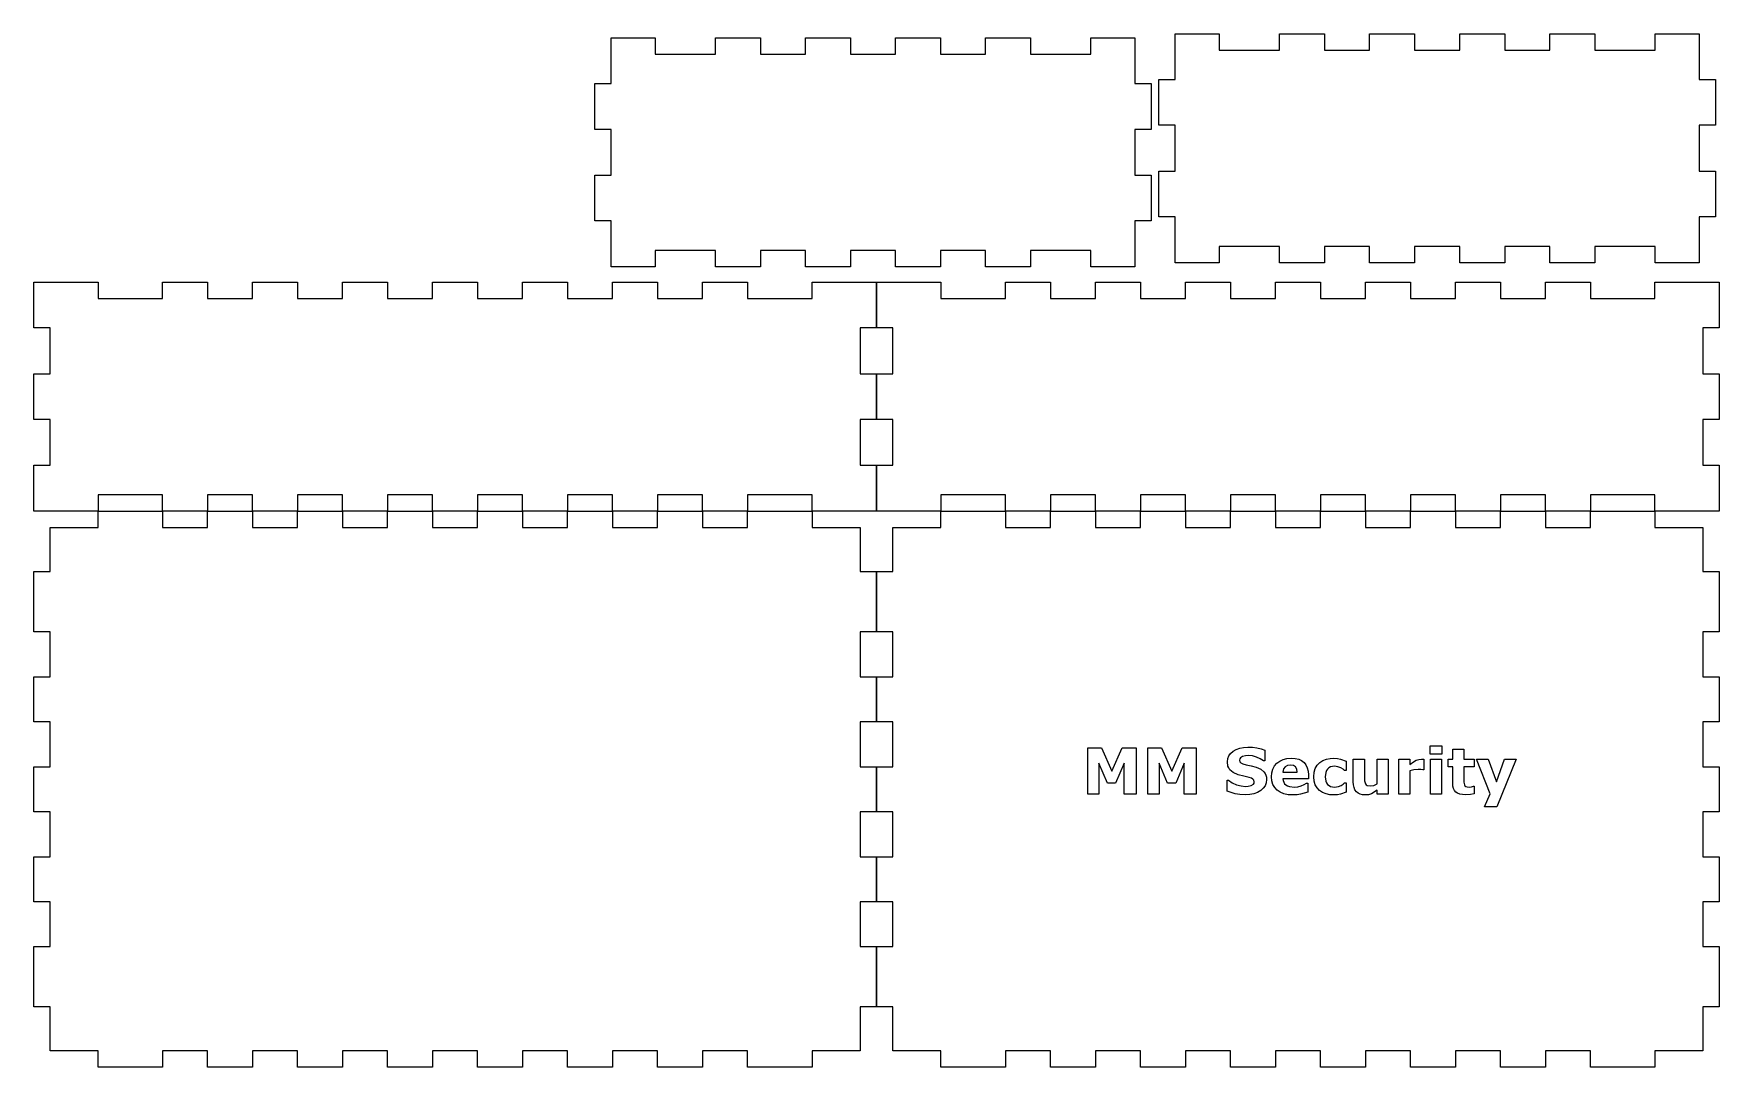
# Model space of a CAD drawing. Extents: x 6 to 418, y 6 to 259.
import ezdxf

# ---------------------------------------------------------------- set-up
doc = ezdxf.new("R2010")
doc.units = 0
doc.layers.get('0').update_dxf_attribs({"linetype": 'CONTINUOUS'})

msp = doc.modelspace()

# ---------------------------------------------------------------- linework, layer by layer
at = {"color": 1}
for points in [[(195.015239, 258.096598), (206.015249, 258.096598), (206.015249, 254.096595), (217.01526, 254.096595), (217.01526, 258.096598), (228.015267, 258.096598), (228.015267, 254.096595), (239.015276, 254.096595), (239.015276, 258.096598), (250.015288, 258.096598), (250.015288, 254.096595), (264.765299, 254.096595), (264.765299, 258.096598), (275.515307, 258.096598), (275.515307, 246.896589), (279.51531, 246.896589), (279.51531, 235.696581), (275.515307, 235.696581), (275.515307, 224.496569), (279.51531, 224.496569), (279.51531, 213.296561), (275.515307, 213.296561), (275.515307, 202.096552), (264.765299, 202.096552), (264.765299, 206.096555), (250.015288, 206.096555), (250.015288, 202.096552), (239.015276, 202.096552), (239.015276, 206.096555), (228.015267, 206.096555), (228.015267, 202.096552), (217.01526, 202.096552), (217.01526, 206.096555), (206.015249, 206.096555), (206.015249, 202.096552), (195.015239, 202.096552), (195.015239, 206.096555), (184.01523, 206.096555), (184.01523, 202.096552), (173.015221, 202.096552), (173.015221, 206.096555), (158.26521, 206.096555), (158.26521, 202.096552), (147.515202, 202.096552), (147.515202, 213.296561), (143.515199, 213.296561), (143.515199, 224.496569), (147.515202, 224.496569), (147.515202, 235.696581), (143.515199, 235.696581), (143.515199, 246.896589), (147.515202, 246.896589), (147.515202, 258.096598), (158.26521, 258.096598), (158.26521, 254.096595), (173.015221, 254.096595), (173.015221, 258.096598), (184.01523, 258.096598), (184.01523, 254.096595), (195.015239, 254.096595), (195.015239, 258.096598)], [(332.892397, 255.085775), (332.892397, 259.085778), (343.892406, 259.085778), (343.892406, 255.085775), (354.892418, 255.085775), (354.892418, 259.085778), (365.892424, 259.085778), (365.892424, 255.085775), (376.892433, 255.085775), (376.892433, 259.085778), (387.892445, 259.085778), (387.892445, 255.085775), (402.642457, 255.085775), (402.642457, 259.085778), (413.392465, 259.085778), (413.392465, 247.88577), (417.392468, 247.88577), (417.392468, 236.685761), (413.392465, 236.685761), (413.392465, 225.48575), (417.392468, 225.48575), (417.392468, 214.285741), (413.392465, 214.285741), (413.392465, 203.085732), (402.642457, 203.085732), (402.642457, 207.085736), (387.892445, 207.085736), (387.892445, 203.085732), (376.892433, 203.085732), (376.892433, 207.085736), (365.892424, 207.085736), (365.892424, 203.085732), (354.892418, 203.085732), (354.892418, 207.085736), (343.892406, 207.085736), (343.892406, 203.085732), (332.892397, 203.085732), (332.892397, 207.085736), (321.892388, 207.085736), (321.892388, 203.085732), (310.892379, 203.085732), (310.892379, 207.085736), (296.142368, 207.085736), (296.142368, 203.085732), (285.39236, 203.085732), (285.39236, 214.285741), (281.392356, 214.285741), (281.392356, 225.48575), (285.39236, 225.48575), (285.39236, 236.685761), (281.392356, 236.685761), (281.392356, 247.88577), (285.39236, 247.88577), (285.39236, 259.085778), (296.142368, 259.085778), (296.142368, 255.085775), (310.892379, 255.085775), (310.892379, 259.085778), (321.892388, 259.085778), (321.892388, 255.085775), (332.892397, 255.085775)], [(48.850042, 194.349826), (59.850051, 194.349826), (59.850051, 198.349829), (70.85006, 198.349829), (70.85006, 194.349826), (81.850066, 194.349826), (81.850066, 198.349829), (92.850075, 198.349829), (92.850075, 194.349826), (103.850087, 194.349826), (103.850087, 198.349829), (114.850096, 198.349829), (114.850096, 194.349826), (125.850102, 194.349826), (125.850102, 198.349829), (136.850112, 198.349829), (136.850112, 194.349826), (147.850121, 194.349826), (147.850121, 198.349829), (158.850132, 198.349829), (158.850132, 194.349826), (169.850141, 194.349826), (169.850141, 198.349829), (180.850148, 198.349829), (180.850148, 194.349826), (196.600162, 194.349826), (196.600162, 198.349829), (212.350174, 198.349829), (212.350174, 187.14982), (208.350171, 187.14982), (208.350171, 175.949812), (212.350174, 175.949812), (212.350174, 164.7498), (208.350171, 164.7498), (208.350171, 153.549792), (212.350174, 153.549792), (212.350174, 142.349783), (196.600162, 142.349783), (196.600162, 146.349786), (180.850148, 146.349786), (180.850148, 142.349783), (169.850141, 142.349783), (169.850141, 146.349786), (158.850132, 146.349786), (158.850132, 142.349783), (147.850121, 142.349783), (147.850121, 146.349786), (136.850112, 146.349786), (136.850112, 142.349783), (125.850102, 142.349783), (125.850102, 146.349786), (114.850096, 146.349786), (114.850096, 142.349783), (103.850087, 142.349783), (103.850087, 146.349786), (92.850075, 146.349786), (92.850075, 142.349783), (81.850066, 142.349783), (81.850066, 146.349786), (70.85006, 146.349786), (70.85006, 142.349783), (59.850051, 142.349783), (59.850051, 146.349786), (48.850042, 146.349786), (48.850042, 142.349783), (37.850033, 142.349783), (37.850033, 146.349786), (22.100018, 146.349786), (22.100018, 142.349783), (6.350006, 142.349783), (6.350006, 153.549792), (10.350009, 153.549792), (10.350009, 164.7498), (6.350006, 164.7498), (6.350006, 175.949812), (10.350009, 175.949812), (10.350009, 187.14982), (6.350006, 187.14982), (6.350006, 198.349829), (22.100018, 198.349829), (22.100018, 194.349826), (37.850033, 194.349826), (37.850033, 198.349829), (48.850042, 198.349829), (48.850042, 194.349826)], [(254.850211, 194.349826), (265.85022, 194.349826), (265.85022, 198.349829), (276.850229, 198.349829), (276.850229, 194.349826), (287.850236, 194.349826), (287.850236, 198.349829), (298.850245, 198.349829), (298.850245, 194.349826), (309.850257, 194.349826), (309.850257, 198.349829), (320.850266, 198.349829), (320.850266, 194.349826), (331.850272, 194.349826), (331.850272, 198.349829), (342.850281, 198.349829), (342.850281, 194.349826), (353.85029, 194.349826), (353.85029, 198.349829), (364.850302, 198.349829), (364.850302, 194.349826), (375.850311, 194.349826), (375.850311, 198.349829), (386.850317, 198.349829), (386.850317, 194.349826), (402.600332, 194.349826), (402.600332, 198.349829), (418.350344, 198.349829), (418.350344, 187.14982), (414.350341, 187.14982), (414.350341, 175.949812), (418.350344, 175.949812), (418.350344, 164.7498), (414.350341, 164.7498), (414.350341, 153.549792), (418.350344, 153.549792), (418.350344, 142.349783), (402.600332, 142.349783), (402.600332, 146.349786), (386.850317, 146.349786), (386.850317, 142.349783), (375.850311, 142.349783), (375.850311, 146.349786), (364.850302, 146.349786), (364.850302, 142.349783), (353.85029, 142.349783), (353.85029, 146.349786), (342.850281, 146.349786), (342.850281, 142.349783), (331.850272, 142.349783), (331.850272, 146.349786), (320.850266, 146.349786), (320.850266, 142.349783), (309.850257, 142.349783), (309.850257, 146.349786), (298.850245, 146.349786), (298.850245, 142.349783), (287.850236, 142.349783), (287.850236, 146.349786), (276.850229, 146.349786), (276.850229, 142.349783), (265.85022, 142.349783), (265.85022, 146.349786), (254.850211, 146.349786), (254.850211, 142.349783), (243.850202, 142.349783), (243.850202, 146.349786), (228.100188, 146.349786), (228.100188, 142.349783), (212.350175, 142.349783), (212.350175, 153.549792), (216.350178, 153.549792), (216.350178, 164.7498), (212.350175, 164.7498), (212.350175, 175.949812), (216.350178, 175.949812), (216.350178, 187.14982), (212.350175, 187.14982), (212.350175, 198.349829), (228.100188, 198.349829), (228.100188, 194.349826), (243.850202, 194.349826), (243.850202, 198.349829), (254.850211, 198.349829), (254.850211, 194.349826)], [(48.850042, 142.349783), (59.850051, 142.349783), (59.850051, 138.34978), (70.85006, 138.34978), (70.85006, 142.349783), (81.850066, 142.349783), (81.850066, 138.34978), (92.850075, 138.34978), (92.850075, 142.349783), (103.850087, 142.349783), (103.850087, 138.34978), (114.850096, 138.34978), (114.850096, 142.349783), (125.850102, 142.349783), (125.850102, 138.34978), (136.850112, 138.34978), (136.850112, 142.349783), (147.850121, 142.349783), (147.850121, 138.34978), (158.850132, 138.34978), (158.850132, 142.349783), (169.850141, 142.349783), (169.850141, 138.34978), (180.850148, 138.34978), (180.850148, 142.349783), (196.600162, 142.349783), (196.600162, 138.34978), (208.350171, 138.34978), (208.350171, 127.599771), (212.350174, 127.599771), (212.350174, 112.84976), (208.350171, 112.84976), (208.350171, 101.849751), (212.350174, 101.849751), (212.350174, 90.849742), (208.350171, 90.849742), (208.350171, 79.849733), (212.350174, 79.849733), (212.350174, 68.849721), (208.350171, 68.849721), (208.350171, 57.849715), (212.350174, 57.849715), (212.350174, 46.849706), (208.350171, 46.849706), (208.350171, 35.849694), (212.350174, 35.849694), (212.350174, 21.099683), (208.350171, 21.099683), (208.350171, 10.349674), (196.600162, 10.349674), (196.600162, 6.349671), (180.850148, 6.349671), (180.850148, 10.349674), (169.850141, 10.349674), (169.850141, 6.349671), (158.850132, 6.349671), (158.850132, 10.349674), (147.850121, 10.349674), (147.850121, 6.349671), (136.850112, 6.349671), (136.850112, 10.349674), (125.850102, 10.349674), (125.850102, 6.349671), (114.850096, 6.349671), (114.850096, 10.349674), (103.850087, 10.349674), (103.850087, 6.349671), (92.850075, 6.349671), (92.850075, 10.349674), (81.850066, 10.349674), (81.850066, 6.349671), (70.85006, 6.349671), (70.85006, 10.349674), (59.850051, 10.349674), (59.850051, 6.349671), (48.850042, 6.349671), (48.850042, 10.349674), (37.850033, 10.349674), (37.850033, 6.349671), (22.100018, 6.349671), (22.100018, 10.349674), (10.350009, 10.349674), (10.350009, 21.099683), (6.350006, 21.099683), (6.350006, 35.849694), (10.350009, 35.849694), (10.350009, 46.849706), (6.350006, 46.849706), (6.350006, 57.849715), (10.350009, 57.849715), (10.350009, 68.849721), (6.350006, 68.849721), (6.350006, 79.849733), (10.350009, 79.849733), (10.350009, 90.849742), (6.350006, 90.849742), (6.350006, 101.849751), (10.350009, 101.849751), (10.350009, 112.84976), (6.350006, 112.84976), (6.350006, 127.599771), (10.350009, 127.599771), (10.350009, 138.34978), (22.100018, 138.34978), (22.100018, 142.349783), (37.850033, 142.349783), (37.850033, 138.34978), (48.850042, 138.34978), (48.850042, 142.349783)], [(254.850211, 142.349783), (265.85022, 142.349783), (265.85022, 138.34978), (276.850229, 138.34978), (276.850229, 142.349783), (287.850236, 142.349783), (287.850236, 138.34978), (298.850245, 138.34978), (298.850245, 142.349783), (309.850257, 142.349783), (309.850257, 138.34978), (320.850266, 138.34978), (320.850266, 142.349783), (331.850272, 142.349783), (331.850272, 138.34978), (342.850281, 138.34978), (342.850281, 142.349783), (353.85029, 142.349783), (353.85029, 138.34978), (364.850302, 138.34978), (364.850302, 142.349783), (375.850311, 142.349783), (375.850311, 138.34978), (386.850317, 138.34978), (386.850317, 142.349783), (402.600332, 142.349783), (402.600332, 138.34978), (414.350341, 138.34978), (414.350341, 127.599771), (418.350344, 127.599771), (418.350344, 112.84976), (414.350341, 112.84976), (414.350341, 101.849751), (418.350344, 101.849751), (418.350344, 90.849742), (414.350341, 90.849742), (414.350341, 79.849733), (418.350344, 79.849733), (418.350344, 68.849721), (414.350341, 68.849721), (414.350341, 57.849715), (418.350344, 57.849715), (418.350344, 46.849706), (414.350341, 46.849706), (414.350341, 35.849694), (418.350344, 35.849694), (418.350344, 21.099683), (414.350341, 21.099683), (414.350341, 10.349674), (402.600332, 10.349674), (402.600332, 6.349671), (386.850317, 6.349671), (386.850317, 10.349674), (375.850311, 10.349674), (375.850311, 6.349671), (364.850302, 6.349671), (364.850302, 10.349674), (353.85029, 10.349674), (353.85029, 6.349671), (342.850281, 6.349671), (342.850281, 10.349674), (331.850272, 10.349674), (331.850272, 6.349671), (320.850266, 6.349671), (320.850266, 10.349674), (309.850257, 10.349674), (309.850257, 6.349671), (298.850245, 6.349671), (298.850245, 10.349674), (287.850236, 10.349674), (287.850236, 6.349671), (276.850229, 6.349671), (276.850229, 10.349674), (265.85022, 10.349674), (265.85022, 6.349671), (254.850211, 6.349671), (254.850211, 10.349674), (243.850202, 10.349674), (243.850202, 6.349671), (228.100188, 6.349671), (228.100188, 10.349674), (216.350178, 10.349674), (216.350178, 21.099683), (212.350175, 21.099683), (212.350175, 35.849694), (216.350178, 35.849694), (216.350178, 46.849706), (212.350175, 46.849706), (212.350175, 57.849715), (216.350178, 57.849715), (216.350178, 68.849721), (212.350175, 68.849721), (212.350175, 79.849733), (216.350178, 79.849733), (216.350178, 90.849742), (212.350175, 90.849742), (212.350175, 101.849751), (216.350178, 101.849751), (216.350178, 112.84976), (212.350175, 112.84976), (212.350175, 127.599771), (216.350178, 127.599771), (216.350178, 138.34978), (228.100188, 138.34978), (228.100188, 142.349783), (243.850202, 142.349783), (243.850202, 138.34978), (254.850211, 138.34978), (254.850211, 142.349783)]]:
    msp.add_lwpolyline(points, close=True, dxfattribs=at)
at = {"color": 3}
for points in [[(275.789525, 73.169115), (272.896547, 73.169115), (272.896547, 80.719632), (270.806331, 75.819746), (268.79942, 75.819746), (266.709206, 80.719632), (266.709206, 73.169115), (263.967688, 73.169115), (263.967688, 84.445671), (267.345358, 84.445671), (269.882394, 78.78847), (272.411859, 84.445671), (275.789525, 84.445671), (275.789525, 73.169115), (275.789525, 73.169115)], [(290.481622, 73.169115), (287.588641, 73.169115), (287.588641, 80.719632), (285.49843, 75.819746), (283.491519, 75.819746), (281.4013, 80.719632), (281.4013, 73.169115), (278.659788, 73.169115), (278.659788, 84.445671), (282.037457, 84.445671), (284.574491, 78.78847), (287.103955, 84.445671), (290.481622, 84.445671), (290.481622, 73.169115), (290.481622, 73.169115)], [(307.680464, 76.713403), (307.591952, 75.919152), (307.326415, 75.202526), (306.883852, 74.563526), (306.264265, 74.002151), (305.496528, 73.54823), (304.601939, 73.224), (303.580497, 73.029463), (302.432204, 72.964617), (301.12014, 73.025203), (299.986048, 73.206961), (298.039725, 73.835555), (298.039725, 76.539215), (298.357798, 76.539215), (299.312027, 75.903051), (300.37228, 75.433497), (301.470403, 75.143831), (302.523085, 75.047276), (303.219821, 75.092714), (303.924135, 75.244154), (304.469408, 75.584966), (304.634125, 75.838676), (304.68903, 76.190812), (304.609511, 76.53542), (304.370954, 76.826997), (303.986614, 77.067444), (303.454593, 77.243529), (302.106556, 77.523719), (300.781237, 77.864531), (299.556264, 78.407908), (299.092876, 78.740651), (298.728886, 79.114098), (298.457197, 79.53537), (298.263133, 80.003966), (298.107882, 81.083134), (298.195921, 81.834313), (298.460038, 82.512597), (298.900233, 83.117987), (299.516506, 83.650482), (300.274777, 84.087845), (301.133393, 84.400247), (302.092355, 84.587689), (303.151664, 84.650169), (304.257357, 84.595256), (305.347903, 84.430516), (306.364611, 84.190076), (307.233642, 83.892826), (307.233642, 81.295196), (306.923138, 81.295196), (306.163922, 81.795054), (305.249453, 82.204008), (304.25357, 82.482329), (303.234968, 82.575102), (302.507935, 82.522073), (301.818771, 82.340293), (301.311366, 81.991946), (301.152326, 81.747697), (301.099313, 81.469384), (301.184512, 81.073687), (301.440111, 80.780225), (301.93237, 80.554913), (302.72756, 80.348538), (303.916563, 80.09863), (305.151, 79.765411), (306.275627, 79.263669), (307.05946, 78.606691), (307.331149, 78.215723), (307.525213, 77.769853), (307.641652, 77.269079), (307.680464, 76.713403), (307.680464, 76.713403)], [(350.529903, 82.885603), (347.652055, 82.885603), (347.652055, 84.953078), (350.529903, 84.953078), (350.529903, 82.885603), (350.529903, 82.885603)], [(358.466641, 73.244835), (357.535139, 73.070676), (356.330981, 73.002519), (355.586438, 73.04275), (354.943188, 73.163443), (354.401232, 73.364596), (353.960568, 73.646212), (353.6226, 74.025356), (353.381194, 74.519041), (353.236351, 75.127265), (353.18807, 75.850029), (353.18807, 79.825975), (352.067252, 79.825975), (352.067252, 81.673882), (353.18807, 81.673882), (353.18807, 84.104888), (355.914477, 84.104888), (355.914477, 81.673882), (358.466641, 81.673882), (358.466641, 79.825975), (355.914477, 79.825975), (355.914477, 76.811842), (355.921815, 76.031808), (356.042973, 75.433497), (356.188762, 75.194949), (356.414067, 75.00943), (356.747301, 74.895807), (357.201693, 74.857933), (357.754538, 74.948809), (358.239227, 75.115433), (358.466415, 75.115433), (358.466415, 73.244835), (358.466641, 73.244835)], [(317.904348, 76.917845), (311.663994, 76.917845), (311.734046, 76.447361), (311.883617, 76.035569), (312.112707, 75.682468), (312.421315, 75.388059), (312.814651, 75.156129), (313.290347, 74.990465), (314.488813, 74.857933), (315.338909, 74.935558), (316.162501, 75.168434), (316.887638, 75.490315), (317.442379, 75.834902), (317.745308, 75.834902), (317.745308, 73.646212), (316.00346, 73.108522), (315.142004, 72.983554), (314.193453, 72.941898), (312.988362, 73.013845), (311.932841, 73.229687), (311.026893, 73.589424), (310.270517, 74.093054), (309.674122, 74.729667), (309.248126, 75.488403), (308.992529, 76.369265), (308.90733, 77.372251), (308.987795, 78.370033), (309.229193, 79.258003), (309.631522, 80.03616), (310.194782, 80.704505), (310.901935, 81.244573), (311.728366, 81.630335), (312.674075, 81.861793), (313.739062, 81.938945), (314.712224, 81.873152), (315.55664, 81.675773), (316.272311, 81.346808), (316.859237, 80.886256), (317.316473, 80.305949), (317.64307, 79.610153), (317.839029, 78.798868), (317.904348, 77.872095), (317.904348, 76.917845), (317.904348, 76.917845)], [(315.193124, 78.515815), (315.075739, 79.265588), (314.769023, 79.803285), (314.255935, 80.127029), (313.519436, 80.234944), (312.801871, 80.132702), (312.224412, 79.825975), (311.828709, 79.29398), (311.656417, 78.515815), (315.193124, 78.515815), (315.193124, 78.515815)], [(324.258297, 72.941898), (323.192371, 73.008164), (322.221104, 73.206961), (321.363427, 73.543977), (320.623139, 74.024898), (320.024854, 74.649688), (319.578033, 75.41837), (319.299717, 76.330943), (319.206945, 77.387406), (319.305397, 78.495001), (319.600755, 79.439783), (320.079761, 80.229278), (320.71402, 80.871129), (321.456201, 81.336873), (322.304416, 81.658727), (323.222654, 81.846157), (324.174985, 81.908634), (325.011837, 81.861306), (325.780519, 81.71932), (327.151272, 81.227039), (327.151272, 78.902036), (326.765051, 78.902036), (326.378801, 79.220129), (325.83352, 79.576068), (325.151953, 79.848694), (324.288579, 79.962317), (323.77455, 79.91877), (323.322998, 79.788129), (322.933923, 79.570395), (322.607325, 79.265567), (322.352205, 78.889747), (322.169977, 78.451447), (322.024194, 77.387406), (322.173766, 76.308217), (322.36073, 75.879387), (322.62248, 75.524401), (322.956645, 75.246082), (323.353295, 75.047283), (323.812428, 74.928004), (324.334045, 74.888244), (325.257956, 75.00181), (325.947143, 75.282057), (326.40152, 75.600121), (326.765051, 75.925805), (327.151272, 75.925805), (327.151272, 73.600802), (325.803237, 73.123677), (325.068641, 72.987343), (324.258297, 72.941898), (324.258297, 72.941898)], [(337.420596, 73.169115), (334.694225, 73.169115), (334.694225, 74.10821), (333.308317, 73.22968), (332.619158, 73.008171), (331.808813, 72.934335), (331.144745, 72.984983), (330.561137, 73.136928), (330.057991, 73.390169), (329.635307, 73.744707), (329.303982, 74.198145), (329.067321, 74.748142), (328.925324, 75.394697), (328.877992, 76.137811), (328.877992, 81.673882), (331.619499, 81.673882), (331.619499, 77.455591), (331.657373, 76.380155), (331.854279, 75.675841), (332.034154, 75.433511), (332.285967, 75.266901), (333.103875, 75.138151), (333.876345, 75.266901), (334.694253, 75.645559), (334.694253, 81.673882), (337.420596, 81.673882), (337.420596, 73.169115), (337.420596, 73.169115)], [(346.167707, 79.076252), (345.925363, 79.076252), (345.364926, 79.167099), (344.721205, 79.197354), (343.691235, 79.121605), (342.72945, 78.864134), (342.72945, 73.169031), (340.003071, 73.169031), (340.003071, 81.673797), (342.72945, 81.673797), (342.72945, 80.424202), (343.571954, 81.066032), (344.297082, 81.44658), (344.937035, 81.639705), (345.523958, 81.70408), (345.849615, 81.696742), (346.167707, 81.673882), (346.167707, 79.076252), (346.167707, 79.076252)], [(350.454127, 73.169115), (347.727775, 73.169115), (347.727775, 81.673882), (350.454127, 81.673882), (350.454127, 73.169115), (350.454127, 73.169115)], [(363.926936, 76.175685), (365.865689, 81.673882), (368.667817, 81.673882), (363.942091, 70.048923), (360.988523, 70.048923), (362.336585, 73.22968), (359.02705, 81.673882), (361.889743, 81.673882), (363.926936, 76.175685), (363.926936, 76.175685)]]:
    msp.add_lwpolyline(points, dxfattribs=at)

doc.saveas('drawing.dxf')
